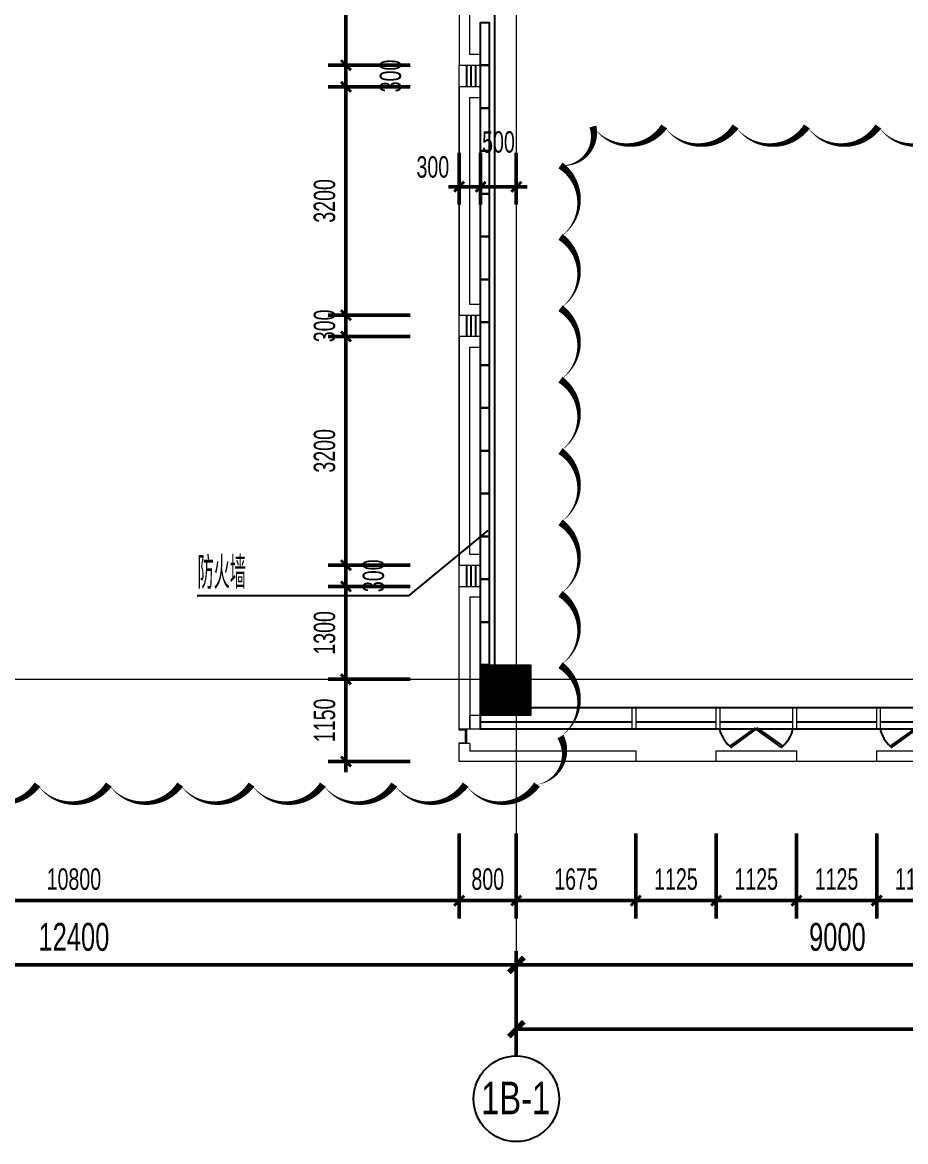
# Model space of a CAD drawing. Header units: millimetres. Extents: x 285006 to 3037698, y -2820855 to 192241.
# Drawn here: x 1048075 to 1060453, y 26091 to 41767 of the extents above; entities that cross this region are included whole.
import ezdxf
from ezdxf.enums import TextEntityAlignment as Align
from ezdxf.xclip import XClip

# ---------------------------------------------------------------- set-up
doc = ezdxf.new("R2010")
doc.units = ezdxf.units.MM
doc.header["$XCLIPFRAME"] = 2
doc.header["$PDMODE"] = 35
doc.header["$PDSIZE"] = -0.1
doc.linetypes.add('ACAD_ISO02W100', pattern=[15, 12, -3])
doc.linetypes.add('GRID-1B-4~RF$0$DOTE', pattern=[2.42, 2, -0.2, 0.02, -0.2])
for name, color, linetype, lineweight in [('$$$$ALC轻质隔墙', 1, 'Continuous', 25), ('A-WALL-TEMP', 2, 'ACAD_ISO02W100', 50), ('DIM-1B-6F$0$A-ANNO-DIMS', 73, 'Continuous', 18), ('EXWALL-1B-6F$0$A-FLOR-UNDR', 11, 'Continuous', 18), ('EXWALL-1B-6F$0$A-SECT-MOLD1', 1, 'Continuous', 15), ('EXWALL-1B-6F$0$A-WALL-GLAZ', 142, 'Continuous', 18), ('EXWALL-1B-6F$0$A-WALL-STON', 31, 'Continuous', 18), ('GRID-1B-4~RF$0$A-ANNO-GRID', 10, 'GRID-1B-4~RF$0$DOTE', 18), ('GRID-1B-4~RF$0$A-ANNO-GRID-DIMS', 117, 'Continuous', 18), ('GRID-1B-4~RF$0$A-ANNO-SYMB', 4, 'Continuous', 25), ('GRID-1B-4~RF$0$A-ANNO-TEXT', 7, 'Continuous', 25), ('GRID-1B-4~RF$0$A-SHET-TEXT', 7, 'Continuous', 25), ('IDEN-1AB-6F$0$A-ANNO-TEXT', 7, 'Continuous', 25), ('IDEN-1AB-6F$0$A-COND-IDEN-TEXT', 11, 'Continuous', 18)]:
    doc.layers.add(name, color=color, linetype=linetype, lineweight=lineweight)
for name, color, linetype in [('20230731变更修改', 41, 'Continuous'), ('COL-1A1B-4~12$0$S-PUB-COL', 6, 'Continuous'), ('COL-1A1B-4~12$0$S-PUB-COLHATCH', 8, 'Continuous'), ('EXWALL-1B-6F$0$A-DOOR', 142, 'Continuous')]:
    doc.layers.add(name, color=color, linetype=linetype)
doc.styles.add('DIM-1B-6F$0$HYGB2014', font='hygbsz.shx', dxfattribs={"width": 0.7, "bigfont": 'hygbhz.shx'})
doc.styles.add('GRID-1B-4~RF$0$HYGB2014', font='hygbsz.shx', dxfattribs={"width": 0.7, "bigfont": 'hygbhz.shx'})
doc.styles.add('GRID-1B-4~RF$0$STANDARD', font='hygbsz.shx', dxfattribs={"width": 0.7, "bigfont": 'hygbhz.shx'})
doc.styles.add('IDEN-1AB-6F$0$HYGB2014', font='hygbsz.shx', dxfattribs={"width": 0.7, "bigfont": 'hygbhz.shx'})
doc.dimstyles.new('DIM-1B-6F$0$DIMN', dxfattribs={"dimtxt": 300, "dimasz": 100, "dimexe": 250, "dimexo": 300, "dimgap": 0, "dimtad": 0, "dimdec": 0, "dimzin": 0, "dimdsep": 46, "dimtxsty": 'DIM-1B-6F$0$HYGB2014', "dimblk": 'DIM-1B-6F$0$_archtick', "dimcen": 0.09, "dimdle": 150, "dimclrt": 7, "dimazin": 0, "dimtfac": 1, "dimtdec": 0, "dimtix": 1, "dimtmove": 2, "dimatfit": 3, "dimfxl": 1, "dimtvp": 1, "dimtolj": 1, "dimtzin": 0, "dimarcsym": 0})
doc.dimstyles.new('GRID-1B-4~RF$0$HYDIMN150', dxfattribs={"dimscale": 1.5, "dimtxt": 300, "dimasz": 1, "dimexe": 250, "dimexo": 300, "dimgap": 0, "dimtad": 0, "dimdec": 0, "dimzin": 0, "dimdsep": 46, "dimtxsty": 'GRID-1B-4~RF$0$HYGB2014', "dimblk": 'GRID-1B-4~RF$0$_archtick', "dimcen": 0.09, "dimclrt": 7, "dimazin": 0, "dimtfac": 1, "dimtdec": 0, "dimtix": 1, "dimtmove": 2, "dimatfit": 3, "dimfxl": 1, "dimtvp": 1, "dimtolj": 1, "dimtzin": 0, "dimarcsym": 0})

# ---------------------------------------------------------------- blocks, each defined once
blk = doc.blocks.new('A$C008C76B7')
at = {"layer": '$$$$ALC轻质隔墙', "color": 1}
for points in [[(-9300, -11899), (-9300, -11299), (-9180, -11299), (-9180, -11899), (-9300, -11899)], [(-9300, -12499), (-9300, -11899), (-9180, -11899), (-9180, -12499), (-9300, -12499)], [(-9300, -13099), (-9300, -12499), (-9180, -12499), (-9180, -13099), (-9300, -13099)], [(-9300, -13699), (-9300, -13099), (-9180, -13099), (-9180, -13699), (-9300, -13699)], [(-9300, -14299), (-9300, -13699), (-9180, -13699), (-9180, -14299), (-9300, -14299)], [(-9300, -14899), (-9300, -14299), (-9180, -14299), (-9180, -14899), (-9300, -14899)], [(-9300, -15499), (-9300, -14899), (-9180, -14899), (-9180, -15499), (-9300, -15499)], [(-9300, -16099), (-9300, -15499), (-9180, -15499), (-9180, -16099), (-9300, -16099)], [(-9300, -16699), (-9300, -16099), (-9180, -16099), (-9180, -16699), (-9300, -16699)], [(-9300, -17299), (-9300, -16699), (-9180, -16699), (-9180, -17299), (-9300, -17299)], [(-9300, -17899), (-9300, -17299), (-9180, -17299), (-9180, -17899), (-9300, -17899)], [(-9300, -18499), (-9300, -17899), (-9180, -17899), (-9180, -18499), (-9300, -18499)], [(-9300, -19099), (-9300, -18499), (-9180, -18499), (-9180, -19099), (-9300, -19099)], [(-9300, -19699), (-9300, -19099), (-9180, -19099), (-9180, -19699), (-9300, -19699)], [(-9300, -20299), (-9300, -19699), (-9180, -19699), (-9180, -20299), (-9300, -20299)]]:
    blk.add_lwpolyline(points, dxfattribs=at)
blk = doc.blocks.new('IDEN-1AB-6F')
at = {"layer": 'IDEN-1AB-6F$0$A-COND-IDEN-TEXT', "lineweight": -3}
blk.add_lwpolyline([(98329661, 18748895), (98332632, 18748895), (98333741, 18749805)], dxfattribs=at)
at = {"layer": 'IDEN-1AB-6F$0$A-ANNO-TEXT', "style": 'IDEN-1AB-6F$0$HYGB2014', "width": 0.7}
blk.add_text('防火墙', height=450, dxfattribs=at).set_placement((98329667, 18748990))
blk = doc.blocks.new('DIM-1B-6F$0$_archtick')
at = {"const_width": 0.4}
blk.add_lwpolyline([(-0.7, -0.7), (0.7, 0.7)], dxfattribs=at)
blk = doc.blocks.new('*D710')
at = {"layer": 'Defpoints', "color": 0, "transparency": 16777216}
for p in [(-54800, -1858), (-54000, -1858), (-54000, -3100)]:
    blk.add_point(p, dxfattribs=at)
at = {"layer": 'DIM-1B-6F$0$A-ANNO-DIMS', "color": 0, "lineweight": -2, "transparency": 16777216}
for p, q in [((-54800, -2158), (-54800, -3350)), ((-54000, -2158), (-54000, -3350)), ((-54950, -3100), (-53850, -3100))]:
    blk.add_line(p, q, dxfattribs=at)
at = {"layer": 'DIM-1B-6F$0$A-ANNO-DIMS', "color": 0, "lineweight": -2, "transparency": 16777216, "xscale": 100, "yscale": 100, "zscale": 100, "rotation": 180}
blk.add_blockref('DIM-1B-6F$0$_archtick', (-54800, -3100), dxfattribs=at)
at = {"layer": 'DIM-1B-6F$0$A-ANNO-DIMS', "color": 0, "lineweight": -2, "transparency": 16777216, "xscale": 100, "yscale": 100, "zscale": 100}
blk.add_blockref('DIM-1B-6F$0$_archtick', (-54000, -3100), dxfattribs=at)
at = {"layer": 'DIM-1B-6F$0$A-ANNO-DIMS', "color": 7, "transparency": 16777216, "insert": (-54400, -2800), "char_height": 300, "attachment_point": 5, "style": 'DIM-1B-6F$0$HYGB2014'}
blk.add_mtext('\\A1;800', dxfattribs=at)
blk = doc.blocks.new('*D711')
at = {"layer": 'Defpoints', "color": 0, "transparency": 16777216}
for p in [(-54000, -1858), (-52325, -1858), (-52325, -3100)]:
    blk.add_point(p, dxfattribs=at)
at = {"layer": 'DIM-1B-6F$0$A-ANNO-DIMS', "color": 0, "lineweight": -2, "transparency": 16777216}
for p, q in [((-54000, -2158), (-54000, -3350)), ((-52325, -2158), (-52325, -3350)), ((-54150, -3100), (-52175, -3100))]:
    blk.add_line(p, q, dxfattribs=at)
at = {"layer": 'DIM-1B-6F$0$A-ANNO-DIMS', "color": 0, "lineweight": -2, "transparency": 16777216, "xscale": 100, "yscale": 100, "zscale": 100, "rotation": 180}
blk.add_blockref('DIM-1B-6F$0$_archtick', (-54000, -3100), dxfattribs=at)
at = {"layer": 'DIM-1B-6F$0$A-ANNO-DIMS', "color": 0, "lineweight": -2, "transparency": 16777216, "xscale": 100, "yscale": 100, "zscale": 100}
blk.add_blockref('DIM-1B-6F$0$_archtick', (-52325, -3100), dxfattribs=at)
at = {"layer": 'DIM-1B-6F$0$A-ANNO-DIMS', "color": 7, "transparency": 16777216, "insert": (-53163, -2800), "char_height": 300, "attachment_point": 5, "style": 'DIM-1B-6F$0$HYGB2014'}
blk.add_mtext('\\A1;1675', dxfattribs=at)
blk = doc.blocks.new('*D712')
at = {"layer": 'Defpoints', "color": 0, "transparency": 16777216}
for p in [(-52325, -1858), (-51200, -1858), (-51200, -3100)]:
    blk.add_point(p, dxfattribs=at)
at = {"layer": 'DIM-1B-6F$0$A-ANNO-DIMS', "color": 0, "lineweight": -2, "transparency": 16777216}
for p, q in [((-52325, -2158), (-52325, -3350)), ((-51200, -2158), (-51200, -3350)), ((-52475, -3100), (-51050, -3100))]:
    blk.add_line(p, q, dxfattribs=at)
at = {"layer": 'DIM-1B-6F$0$A-ANNO-DIMS', "color": 0, "lineweight": -2, "transparency": 16777216, "xscale": 100, "yscale": 100, "zscale": 100, "rotation": 180}
blk.add_blockref('DIM-1B-6F$0$_archtick', (-52325, -3100), dxfattribs=at)
at = {"layer": 'DIM-1B-6F$0$A-ANNO-DIMS', "color": 0, "lineweight": -2, "transparency": 16777216, "xscale": 100, "yscale": 100, "zscale": 100}
blk.add_blockref('DIM-1B-6F$0$_archtick', (-51200, -3100), dxfattribs=at)
at = {"layer": 'DIM-1B-6F$0$A-ANNO-DIMS', "color": 7, "transparency": 16777216, "insert": (-51763, -2800), "char_height": 300, "attachment_point": 5, "style": 'DIM-1B-6F$0$HYGB2014'}
blk.add_mtext('\\A1;1125', dxfattribs=at)
blk = doc.blocks.new('*D713')
at = {"layer": 'Defpoints', "color": 0, "transparency": 16777216}
for p in [(-51200, -1858), (-50075, -1858), (-50075, -3100)]:
    blk.add_point(p, dxfattribs=at)
at = {"layer": 'DIM-1B-6F$0$A-ANNO-DIMS', "color": 0, "lineweight": -2, "transparency": 16777216}
for p, q in [((-51200, -2158), (-51200, -3350)), ((-50075, -2158), (-50075, -3350)), ((-51350, -3100), (-49925, -3100))]:
    blk.add_line(p, q, dxfattribs=at)
at = {"layer": 'DIM-1B-6F$0$A-ANNO-DIMS', "color": 0, "lineweight": -2, "transparency": 16777216, "xscale": 100, "yscale": 100, "zscale": 100, "rotation": 180}
blk.add_blockref('DIM-1B-6F$0$_archtick', (-51200, -3100), dxfattribs=at)
at = {"layer": 'DIM-1B-6F$0$A-ANNO-DIMS', "color": 0, "lineweight": -2, "transparency": 16777216, "xscale": 100, "yscale": 100, "zscale": 100}
blk.add_blockref('DIM-1B-6F$0$_archtick', (-50075, -3100), dxfattribs=at)
at = {"layer": 'DIM-1B-6F$0$A-ANNO-DIMS', "color": 7, "transparency": 16777216, "insert": (-50638, -2800), "char_height": 300, "attachment_point": 5, "style": 'DIM-1B-6F$0$HYGB2014'}
blk.add_mtext('\\A1;1125', dxfattribs=at)
blk = doc.blocks.new('*D714')
at = {"layer": 'Defpoints', "color": 0, "transparency": 16777216}
for p in [(-50075, -1858), (-48950, -1858), (-48950, -3100)]:
    blk.add_point(p, dxfattribs=at)
at = {"layer": 'DIM-1B-6F$0$A-ANNO-DIMS', "color": 0, "lineweight": -2, "transparency": 16777216}
for p, q in [((-50075, -2158), (-50075, -3350)), ((-48950, -2158), (-48950, -3350)), ((-50225, -3100), (-48800, -3100))]:
    blk.add_line(p, q, dxfattribs=at)
at = {"layer": 'DIM-1B-6F$0$A-ANNO-DIMS', "color": 0, "lineweight": -2, "transparency": 16777216, "xscale": 100, "yscale": 100, "zscale": 100, "rotation": 180}
blk.add_blockref('DIM-1B-6F$0$_archtick', (-50075, -3100), dxfattribs=at)
at = {"layer": 'DIM-1B-6F$0$A-ANNO-DIMS', "color": 0, "lineweight": -2, "transparency": 16777216, "xscale": 100, "yscale": 100, "zscale": 100}
blk.add_blockref('DIM-1B-6F$0$_archtick', (-48950, -3100), dxfattribs=at)
at = {"layer": 'DIM-1B-6F$0$A-ANNO-DIMS', "color": 7, "transparency": 16777216, "insert": (-49513, -2800), "char_height": 300, "attachment_point": 5, "style": 'DIM-1B-6F$0$HYGB2014'}
blk.add_mtext('\\A1;1125', dxfattribs=at)
blk = doc.blocks.new('*D715')
at = {"layer": 'Defpoints', "color": 0, "transparency": 16777216}
for p in [(-48950, -1858), (-47825, -1858), (-47825, -3100)]:
    blk.add_point(p, dxfattribs=at)
at = {"layer": 'DIM-1B-6F$0$A-ANNO-DIMS', "color": 0, "lineweight": -2, "transparency": 16777216}
for p, q in [((-48950, -2158), (-48950, -3350)), ((-47825, -2158), (-47825, -3350)), ((-49100, -3100), (-47675, -3100))]:
    blk.add_line(p, q, dxfattribs=at)
at = {"layer": 'DIM-1B-6F$0$A-ANNO-DIMS', "color": 0, "lineweight": -2, "transparency": 16777216, "xscale": 100, "yscale": 100, "zscale": 100, "rotation": 180}
blk.add_blockref('DIM-1B-6F$0$_archtick', (-48950, -3100), dxfattribs=at)
at = {"layer": 'DIM-1B-6F$0$A-ANNO-DIMS', "color": 0, "lineweight": -2, "transparency": 16777216, "xscale": 100, "yscale": 100, "zscale": 100}
blk.add_blockref('DIM-1B-6F$0$_archtick', (-47825, -3100), dxfattribs=at)
at = {"layer": 'DIM-1B-6F$0$A-ANNO-DIMS', "color": 7, "transparency": 16777216, "insert": (-48388, -2800), "char_height": 300, "attachment_point": 5, "style": 'DIM-1B-6F$0$HYGB2014'}
blk.add_mtext('\\A1;1125', dxfattribs=at)
blk = doc.blocks.new('*D757')
at = {"layer": 'Defpoints', "color": 0, "transparency": 16777216}
for p in [(-65600, -1858), (-54800, -1858), (-65600, -3100)]:
    blk.add_point(p, dxfattribs=at)
at = {"layer": 'DIM-1B-6F$0$A-ANNO-DIMS', "color": 0, "lineweight": -2, "transparency": 16777216}
for p, q in [((-65600, -2158), (-65600, -3350)), ((-54800, -2158), (-54800, -3350)), ((-54650, -3100), (-65750, -3100))]:
    blk.add_line(p, q, dxfattribs=at)
at = {"layer": 'DIM-1B-6F$0$A-ANNO-DIMS', "color": 0, "lineweight": -2, "transparency": 16777216, "xscale": 100, "yscale": 100, "zscale": 100, "rotation": 180}
blk.add_blockref('DIM-1B-6F$0$_archtick', (-65600, -3100), dxfattribs=at)
at = {"layer": 'DIM-1B-6F$0$A-ANNO-DIMS', "color": 0, "lineweight": -2, "transparency": 16777216, "xscale": 100, "yscale": 100, "zscale": 100}
blk.add_blockref('DIM-1B-6F$0$_archtick', (-54800, -3100), dxfattribs=at)
at = {"layer": 'DIM-1B-6F$0$A-ANNO-DIMS', "color": 7, "transparency": 16777216, "insert": (-60200, -2800), "char_height": 300, "attachment_point": 5, "style": 'DIM-1B-6F$0$HYGB2014'}
blk.add_mtext('\\A1;10800', dxfattribs=at)
blk = doc.blocks.new('*D801')
at = {"layer": 'Defpoints', "color": 0, "transparency": 16777216}
for p in [(-56387, 0), (-55187, 0), (-55187, -1150)]:
    blk.add_point(p, dxfattribs=at)
at = {"layer": 'DIM-1B-6F$0$A-ANNO-DIMS', "color": 0, "lineweight": -2, "transparency": 16777216}
for p, q in [((-56387, -1300), (-56387, 150)), ((-55487, 0), (-56637, 0)), ((-55487, -1150), (-56637, -1150))]:
    blk.add_line(p, q, dxfattribs=at)
at = {"layer": 'DIM-1B-6F$0$A-ANNO-DIMS', "color": 0, "lineweight": -2, "transparency": 16777216, "xscale": 100, "yscale": 100, "zscale": 100}
for p, rotation in [((-56387, 0), 90), ((-56387, -1150), 270)]:
    blk.add_blockref('DIM-1B-6F$0$_archtick', p, dxfattribs=dict(at, rotation=rotation))
at = {"layer": 'DIM-1B-6F$0$A-ANNO-DIMS', "color": 7, "transparency": 16777216, "insert": (-56687, -575), "char_height": 300, "attachment_point": 5, "rotation": 90, "style": 'DIM-1B-6F$0$HYGB2014'}
blk.add_mtext('\\A1;1150', dxfattribs=at)
blk = doc.blocks.new('*D802')
at = {"layer": 'Defpoints', "color": 0, "transparency": 16777216}
for p in [(-56387, 1300), (-55187, 1300), (-55187, 0)]:
    blk.add_point(p, dxfattribs=at)
at = {"layer": 'DIM-1B-6F$0$A-ANNO-DIMS', "color": 0, "lineweight": -2, "transparency": 16777216}
for p, q in [((-56387, -150), (-56387, 1450)), ((-55487, 1300), (-56637, 1300)), ((-55487, 0), (-56637, 0))]:
    blk.add_line(p, q, dxfattribs=at)
at = {"layer": 'DIM-1B-6F$0$A-ANNO-DIMS', "color": 0, "lineweight": -2, "transparency": 16777216, "xscale": 100, "yscale": 100, "zscale": 100}
for p, rotation in [((-56387, 1300), 90), ((-56387, 0), 270)]:
    blk.add_blockref('DIM-1B-6F$0$_archtick', p, dxfattribs=dict(at, rotation=rotation))
at = {"layer": 'DIM-1B-6F$0$A-ANNO-DIMS', "color": 7, "transparency": 16777216, "insert": (-56687, 650), "char_height": 300, "attachment_point": 5, "rotation": 90, "style": 'DIM-1B-6F$0$HYGB2014'}
blk.add_mtext('\\A1;1300', dxfattribs=at)
blk = doc.blocks.new('*D803')
at = {"layer": 'Defpoints', "color": 0, "transparency": 16777216}
for p in [(-56387, 1600), (-55187, 1600), (-55187, 1300)]:
    blk.add_point(p, dxfattribs=at)
at = {"layer": 'DIM-1B-6F$0$A-ANNO-DIMS', "color": 0, "lineweight": -2, "transparency": 16777216}
for p, q in [((-56387, 1150), (-56387, 1750)), ((-55487, 1600), (-56637, 1600)), ((-55487, 1300), (-56637, 1300))]:
    blk.add_line(p, q, dxfattribs=at)
at = {"layer": 'DIM-1B-6F$0$A-ANNO-DIMS', "color": 0, "lineweight": -2, "transparency": 16777216, "xscale": 100, "yscale": 100, "zscale": 100}
for p, rotation in [((-56387, 1600), 90), ((-56387, 1300), 270)]:
    blk.add_blockref('DIM-1B-6F$0$_archtick', p, dxfattribs=dict(at, rotation=rotation))
at = {"layer": 'DIM-1B-6F$0$A-ANNO-DIMS', "color": 7, "transparency": 16777216, "insert": (-56002, 1450), "char_height": 300, "attachment_point": 5, "rotation": 90, "style": 'DIM-1B-6F$0$HYGB2014'}
blk.add_mtext('\\A1;300', dxfattribs=at)
blk = doc.blocks.new('*D804')
at = {"layer": 'Defpoints', "color": 0, "transparency": 16777216}
for p in [(-56387, 4800), (-55187, 4800), (-55187, 1600)]:
    blk.add_point(p, dxfattribs=at)
at = {"layer": 'DIM-1B-6F$0$A-ANNO-DIMS', "color": 0, "lineweight": -2, "transparency": 16777216}
for p, q in [((-56387, 1450), (-56387, 4950)), ((-55487, 4800), (-56637, 4800)), ((-55487, 1600), (-56637, 1600))]:
    blk.add_line(p, q, dxfattribs=at)
at = {"layer": 'DIM-1B-6F$0$A-ANNO-DIMS', "color": 0, "lineweight": -2, "transparency": 16777216, "xscale": 100, "yscale": 100, "zscale": 100}
for p, rotation in [((-56387, 4800), 90), ((-56387, 1600), 270)]:
    blk.add_blockref('DIM-1B-6F$0$_archtick', p, dxfattribs=dict(at, rotation=rotation))
at = {"layer": 'DIM-1B-6F$0$A-ANNO-DIMS', "color": 7, "transparency": 16777216, "insert": (-56687, 3200), "char_height": 300, "attachment_point": 5, "rotation": 90, "style": 'DIM-1B-6F$0$HYGB2014'}
blk.add_mtext('\\A1;3200', dxfattribs=at)
blk = doc.blocks.new('*D805')
at = {"layer": 'Defpoints', "color": 0, "transparency": 16777216}
for p in [(-56387, 5100), (-55187, 5100), (-55187, 4800)]:
    blk.add_point(p, dxfattribs=at)
at = {"layer": 'DIM-1B-6F$0$A-ANNO-DIMS', "color": 0, "lineweight": -2, "transparency": 16777216}
for p, q in [((-56387, 5100), (-56387, 5200)), ((-55487, 5100), (-56637, 5100)), ((-56387, 4800), (-56387, 5100)), ((-55487, 4800), (-56637, 4800)), ((-56387, 4800), (-56387, 4700))]:
    blk.add_line(p, q, dxfattribs=at)
at = {"layer": 'DIM-1B-6F$0$A-ANNO-DIMS', "color": 0, "lineweight": -2, "transparency": 16777216, "xscale": 100, "yscale": 100, "zscale": 100}
for p, rotation in [((-56387, 5100), 270), ((-56387, 4800), 90)]:
    blk.add_blockref('DIM-1B-6F$0$_archtick', p, dxfattribs=dict(at, rotation=rotation))
at = {"layer": 'DIM-1B-6F$0$A-ANNO-DIMS', "color": 7, "transparency": 16777216, "insert": (-56687, 4950), "char_height": 300, "attachment_point": 5, "rotation": 90, "style": 'DIM-1B-6F$0$HYGB2014'}
blk.add_mtext('\\A1;300', dxfattribs=at)
blk = doc.blocks.new('*D806')
at = {"layer": 'Defpoints', "color": 0, "transparency": 16777216}
for p in [(-56387, 8300), (-55187, 8300), (-55187, 5100)]:
    blk.add_point(p, dxfattribs=at)
at = {"layer": 'DIM-1B-6F$0$A-ANNO-DIMS', "color": 0, "lineweight": -2, "transparency": 16777216}
for p, q in [((-56387, 4950), (-56387, 8450)), ((-55487, 8300), (-56637, 8300)), ((-55487, 5100), (-56637, 5100))]:
    blk.add_line(p, q, dxfattribs=at)
at = {"layer": 'DIM-1B-6F$0$A-ANNO-DIMS', "color": 0, "lineweight": -2, "transparency": 16777216, "xscale": 100, "yscale": 100, "zscale": 100}
for p, rotation in [((-56387, 8300), 90), ((-56387, 5100), 270)]:
    blk.add_blockref('DIM-1B-6F$0$_archtick', p, dxfattribs=dict(at, rotation=rotation))
at = {"layer": 'DIM-1B-6F$0$A-ANNO-DIMS', "color": 7, "transparency": 16777216, "insert": (-56687, 6700), "char_height": 300, "attachment_point": 5, "rotation": 90, "style": 'DIM-1B-6F$0$HYGB2014'}
blk.add_mtext('\\A1;3200', dxfattribs=at)
blk = doc.blocks.new('*D807')
at = {"layer": 'Defpoints', "color": 0, "transparency": 16777216}
for p in [(-56387, 8600), (-55187, 8600), (-55187, 8300)]:
    blk.add_point(p, dxfattribs=at)
at = {"layer": 'DIM-1B-6F$0$A-ANNO-DIMS', "color": 0, "lineweight": -2, "transparency": 16777216}
for p, q in [((-56387, 8150), (-56387, 8750)), ((-55487, 8600), (-56637, 8600)), ((-55487, 8300), (-56637, 8300))]:
    blk.add_line(p, q, dxfattribs=at)
at = {"layer": 'DIM-1B-6F$0$A-ANNO-DIMS', "color": 0, "lineweight": -2, "transparency": 16777216, "xscale": 100, "yscale": 100, "zscale": 100}
for p, rotation in [((-56387, 8600), 90), ((-56387, 8300), 270)]:
    blk.add_blockref('DIM-1B-6F$0$_archtick', p, dxfattribs=dict(at, rotation=rotation))
at = {"layer": 'DIM-1B-6F$0$A-ANNO-DIMS', "color": 7, "transparency": 16777216, "insert": (-55762, 8450), "char_height": 300, "attachment_point": 5, "rotation": 90, "style": 'DIM-1B-6F$0$HYGB2014'}
blk.add_mtext('\\A1;300', dxfattribs=at)
blk = doc.blocks.new('*D808')
at = {"layer": 'Defpoints', "color": 0, "transparency": 16777216}
for p in [(-56387, 11800), (-55187, 11800), (-55187, 8600)]:
    blk.add_point(p, dxfattribs=at)
at = {"layer": 'DIM-1B-6F$0$A-ANNO-DIMS', "color": 0, "lineweight": -2, "transparency": 16777216}
for p, q in [((-56387, 8450), (-56387, 11950)), ((-55487, 11800), (-56637, 11800)), ((-55487, 8600), (-56637, 8600))]:
    blk.add_line(p, q, dxfattribs=at)
at = {"layer": 'DIM-1B-6F$0$A-ANNO-DIMS', "color": 0, "lineweight": -2, "transparency": 16777216, "xscale": 100, "yscale": 100, "zscale": 100}
for p, rotation in [((-56387, 11800), 90), ((-56387, 8600), 270)]:
    blk.add_blockref('DIM-1B-6F$0$_archtick', p, dxfattribs=dict(at, rotation=rotation))
at = {"layer": 'DIM-1B-6F$0$A-ANNO-DIMS', "color": 7, "transparency": 16777216, "insert": (-56687, 10200), "char_height": 300, "attachment_point": 5, "rotation": 90, "style": 'DIM-1B-6F$0$HYGB2014'}
blk.add_mtext('\\A1;3200', dxfattribs=at)
blk = doc.blocks.new('*D824')
at = {"layer": 'Defpoints', "color": 0, "transparency": 16777216}
for p in [(-54500, 7674), (-54000, 7674), (-54500, 6899)]:
    blk.add_point(p, dxfattribs=at)
at = {"layer": 'DIM-1B-6F$0$A-ANNO-DIMS', "color": 0, "lineweight": -2, "transparency": 16777216}
for p, q in [((-54500, 7374), (-54500, 6649)), ((-54000, 7374), (-54000, 6649)), ((-53850, 6899), (-54650, 6899))]:
    blk.add_line(p, q, dxfattribs=at)
at = {"layer": 'DIM-1B-6F$0$A-ANNO-DIMS', "color": 0, "lineweight": -2, "transparency": 16777216, "xscale": 100, "yscale": 100, "zscale": 100, "rotation": 180}
blk.add_blockref('DIM-1B-6F$0$_archtick', (-54500, 6899), dxfattribs=at)
at = {"layer": 'DIM-1B-6F$0$A-ANNO-DIMS', "color": 0, "lineweight": -2, "transparency": 16777216, "xscale": 100, "yscale": 100, "zscale": 100}
blk.add_blockref('DIM-1B-6F$0$_archtick', (-54000, 6899), dxfattribs=at)
at = {"layer": 'DIM-1B-6F$0$A-ANNO-DIMS', "color": 7, "transparency": 16777216, "insert": (-54250, 7524), "char_height": 300, "attachment_point": 5, "style": 'DIM-1B-6F$0$HYGB2014'}
blk.add_mtext('\\A1;500', dxfattribs=at)
blk = doc.blocks.new('*D825')
at = {"layer": 'Defpoints', "color": 0, "transparency": 16777216}
for p in [(-54800, 7674), (-54500, 7674), (-54800, 6899)]:
    blk.add_point(p, dxfattribs=at)
at = {"layer": 'DIM-1B-6F$0$A-ANNO-DIMS', "color": 0, "lineweight": -2, "transparency": 16777216}
for p, q in [((-54800, 7374), (-54800, 6649)), ((-54500, 7374), (-54500, 6649)), ((-54350, 6899), (-54950, 6899))]:
    blk.add_line(p, q, dxfattribs=at)
at = {"layer": 'DIM-1B-6F$0$A-ANNO-DIMS', "color": 0, "lineweight": -2, "transparency": 16777216, "xscale": 100, "yscale": 100, "zscale": 100, "rotation": 180}
blk.add_blockref('DIM-1B-6F$0$_archtick', (-54800, 6899), dxfattribs=at)
at = {"layer": 'DIM-1B-6F$0$A-ANNO-DIMS', "color": 0, "lineweight": -2, "transparency": 16777216, "xscale": 100, "yscale": 100, "zscale": 100}
blk.add_blockref('DIM-1B-6F$0$_archtick', (-54500, 6899), dxfattribs=at)
at = {"layer": 'DIM-1B-6F$0$A-ANNO-DIMS', "color": 7, "transparency": 16777216, "insert": (-55170, 7174), "char_height": 300, "attachment_point": 5, "style": 'DIM-1B-6F$0$HYGB2014'}
blk.add_mtext('\\A1;300', dxfattribs=at)
blk = doc.blocks.new('结构留洞-1#AB-6F')
at = {"layer": 'Defpoints'}
for points in [[(65900, 200), (66100, 200), (66100, 20200), (65900, 20200), (65900, 20900), (66600, 20900), (66600, 20800), (74800, 20800), (74800, 20900), (87300, 20900), (87300, 20800), (91100, 20800), (91100, 20900), (103000, 20900)], [(102753, -500), (102050, -500), (102050, -400), (93750, -400), (93750, -500), (93050, -500), (93050, -400), (84750, -400), (84750, -500), (84050, -500), (84050, -400), (75750, -400), (75750, -500), (75050, -500), (75050, -400), (66600, -400), (66600, -500), (65900, -500), (65900, 200)]]:
    blk.add_lwpolyline(points, dxfattribs=at)
blk = doc.blocks.new('EXWALL-1B-6F$0$幕墙-1125陶板单元')
blk.add_lwpolyline([(-562.5, 150), (562.5, 150), (562.5, 0), (-562.5, 0)], close=True)
blk = doc.blocks.new('EXWALL-1B-6F$0$ef')
at = {"layer": 'EXWALL-1B-6F$0$A-WALL-GLAZ', "lineweight": -3}
for points in [[(98270726, 18746787), (98270744, 18746769), (98271098, 18747022), (98271079, 18747040)], [(98271469, 18746787), (98271451, 18746769), (98271098, 18747022), (98271116, 18747040)]]:
    blk.add_lwpolyline(points, close=True, dxfattribs=at)
for centre, start, end in [((98271019, 18747123), 193.0402, 228.8588), ((98271176, 18747123), 311.1412, 346.9598)]:
    blk.add_arc(centre, 446, start, end, dxfattribs=at)
blk = doc.blocks.new('EXWALL-1B-6F')
at = {"layer": 'EXWALL-1B-6F$0$A-DOOR'}
for p, q in [((98333435, 18756322), (98333435, 18756022)), ((98333502, 18756022), (98333502, 18756322)), ((98333568, 18756022), (98333568, 18756322)), ((98333635, 18756022), (98333635, 18756322)), ((98333435, 18752822), (98333435, 18752522)), ((98333502, 18752522), (98333502, 18752822)), ((98333568, 18752522), (98333568, 18752822)), ((98333635, 18752522), (98333635, 18752822)), ((98333435, 18749322), (98333435, 18749022)), ((98333502, 18749022), (98333502, 18749322)), ((98333568, 18749022), (98333568, 18749322)), ((98333635, 18749022), (98333635, 18749322))]:
    blk.add_line(p, q, dxfattribs=at)
at = {"layer": 'EXWALL-1B-6F$0$A-FLOR-UNDR'}
for points in [[(98333335, 18747022), (98333335, 18756322)], [(98352685, 18746572), (98333335, 18746572), (98333335, 18746822)]]:
    blk.add_lwpolyline(points, dxfattribs=at)
at = {"layer": 'EXWALL-1B-6F$0$A-SECT-MOLD1'}
blk.add_lwpolyline([(98333335, 18746832), (98333425, 18746832), (98333425, 18747012), (98333335, 18747012), (98333335, 18747022), (98333435, 18747022), (98333435, 18746822), (98333335, 18746822)], close=True, dxfattribs=at)
at = {"layer": 'EXWALL-1B-6F$0$A-WALL-GLAZ', "lineweight": -3}
for p, q in [((98333635, 18747022), (98333635, 18747222)), ((98335760, 18747122), (98333635, 18747122)), ((98352685, 18747022), (98333635, 18747022)), ((98336935, 18747122), (98335810, 18747122)), ((98338010, 18747122), (98336985, 18747122)), ((98339185, 18747122), (98338060, 18747122)), ((98340260, 18747122), (98339235, 18747122))]:
    blk.add_line(p, q, dxfattribs=at)
at = {"layer": 'EXWALL-1B-6F$0$A-WALL-GLAZ'}
blk.add_line((98334335, 18747322), (98342773, 18747322), dxfattribs=at)
for points in [[(98333485, 18747222), (98333635, 18747222), (98333635, 18747022), (98333485, 18747022)], [(98335760, 18747322), (98335810, 18747322), (98335810, 18747022), (98335760, 18747022)], [(98336935, 18747322), (98336985, 18747322), (98336985, 18747022), (98336935, 18747022)], [(98338010, 18747322), (98338060, 18747322), (98338060, 18747022), (98338010, 18747022)], [(98339185, 18747322), (98339235, 18747322), (98339235, 18747022), (98339185, 18747022)]]:
    blk.add_lwpolyline(points, close=True, dxfattribs=at)
at = {"layer": 'EXWALL-1B-6F$0$A-WALL-STON'}
for p, q in [((98333335, 18749022), (98333635, 18749022)), ((98333335, 18747022), (98333335, 18749022)), ((98333635, 18749022), (98333635, 18748872)), ((98333635, 18748872), (98333485, 18748872)), ((98333485, 18748872), (98333485, 18747022)), ((98333485, 18747022), (98333335, 18747022)), ((98333335, 18746572), (98333335, 18746822)), ((98333485, 18746822), (98333335, 18746822)), ((98333485, 18746822), (98333485, 18746722)), ((98333485, 18746722), (98335810, 18746722)), ((98335810, 18746722), (98335810, 18746572)), ((98335810, 18746572), (98333335, 18746572))]:
    blk.add_line(p, q, dxfattribs=at)
blk.add_lwpolyline([(98333335, 18759522), (98333335, 18756322), (98333635, 18756322), (98333635, 18756472), (98333485, 18756472), (98333485, 18759372), (98333635, 18759372)], dxfattribs=at)
for points in [[(98333635, 18752972), (98333485, 18752972), (98333485, 18755872), (98333635, 18755872), (98333635, 18756022), (98333335, 18756022), (98333335, 18752822), (98333635, 18752822)], [(98333635, 18749472), (98333485, 18749472), (98333485, 18752372), (98333635, 18752372), (98333635, 18752522), (98333335, 18752522), (98333335, 18749322), (98333635, 18749322)]]:
    blk.add_lwpolyline(points, close=True, dxfattribs=at)
for p in [(66400, 0), (68650, 0)]:
    blk.add_blockref('EXWALL-1B-6F$0$ef', p)
for p in [(98337498, 18746572), (98339748, 18746572)]:
    blk.add_blockref('EXWALL-1B-6F$0$幕墙-1125陶板单元', p, dxfattribs=at)
blk = doc.blocks.new('COL-1A1B-4~12')
at = {"layer": 'COL-1A1B-4~12$0$S-PUB-COLHATCH'}
h = blk.add_hatch(dxfattribs=at)
h.set_pattern_fill('ANSI31', color=256)
h.set_pattern_definition([(45, (65718.2297, -16854.52399), (-0.08838834764832, 0.08838834764832), [])])
h.paths.add_polyline_path([(98334335, 18747922), (98333635, 18747922), (98333635, 18747222), (98334335, 18747222)])
at = {"layer": 'COL-1A1B-4~12$0$S-PUB-COL'}
blk.add_lwpolyline([(98333635, 18747922), (98334335, 18747922), (98334335, 18747222), (98333635, 18747222)], close=True, dxfattribs=at)
blk = doc.blocks.new('GRID-1B-4~RF$0$_archtick')
at = {"const_width": 0.5}
blk.add_lwpolyline([(-0.7, -0.7), (0.7, 0.7)], dxfattribs=at)
blk = doc.blocks.new('*D627')
at = {"layer": 'Defpoints', "color": 0, "transparency": 16777216}
for p in [(98321735, 18744363), (98334135, 18744363), (98334135, 18743722)]:
    blk.add_point(p, dxfattribs=at)
at = {"layer": 'GRID-1B-4~RF$0$A-ANNO-GRID-DIMS', "color": 0, "lineweight": -2, "transparency": 16777216}
for p, q in [((98321735, 18743913), (98321735, 18743347)), ((98334135, 18743913), (98334135, 18743347)), ((98321735, 18743722), (98334135, 18743722))]:
    blk.add_line(p, q, dxfattribs=at)
at = {"layer": 'GRID-1B-4~RF$0$A-ANNO-GRID-DIMS', "color": 0, "lineweight": -2, "transparency": 16777216, "xscale": 150, "yscale": 150, "zscale": 150, "rotation": 180}
blk.add_blockref('GRID-1B-4~RF$0$_archtick', (98321735, 18743722), dxfattribs=at)
at = {"layer": 'GRID-1B-4~RF$0$A-ANNO-GRID-DIMS', "color": 0, "lineweight": -2, "transparency": 16777216, "xscale": 150, "yscale": 150, "zscale": 150}
blk.add_blockref('GRID-1B-4~RF$0$_archtick', (98334135, 18743722), dxfattribs=at)
at = {"layer": 'GRID-1B-4~RF$0$A-ANNO-GRID-DIMS', "color": 7, "lineweight": -3, "transparency": 16777216, "insert": (98327935, 18744112), "char_height": 390, "attachment_point": 5, "style": 'GRID-1B-4~RF$0$HYGB2014'}
blk.add_mtext('\\A1;12400', dxfattribs=at)
blk = doc.blocks.new('GRID-1B-4~RF$0$_axiso')
blk.add_circle((0, 0), 0.5)
at = {"layer": 'GRID-1B-4~RF$0$A-SHET-TEXT', "style": 'GRID-1B-4~RF$0$STANDARD', "width": 2.471841}
blk.add_attdef('A', text='', height=0.38, dxfattribs=at).set_placement((-0.41, -0.181), (0.395, -0.181), align=Align.FIT)
blk = doc.blocks.new('*D631')
at = {"layer": 'Defpoints', "color": 0, "transparency": 16777216}
for p in [(98334135, 18744363), (98343135, 18744363), (98343135, 18743722)]:
    blk.add_point(p, dxfattribs=at)
at = {"layer": 'GRID-1B-4~RF$0$A-ANNO-GRID-DIMS', "color": 0, "lineweight": -2, "transparency": 16777216}
for p, q in [((98334135, 18743913), (98334135, 18743347)), ((98343135, 18743913), (98343135, 18743347)), ((98334135, 18743722), (98343135, 18743722))]:
    blk.add_line(p, q, dxfattribs=at)
at = {"layer": 'GRID-1B-4~RF$0$A-ANNO-GRID-DIMS', "color": 0, "lineweight": -2, "transparency": 16777216, "xscale": 150, "yscale": 150, "zscale": 150, "rotation": 180}
blk.add_blockref('GRID-1B-4~RF$0$_archtick', (98334135, 18743722), dxfattribs=at)
at = {"layer": 'GRID-1B-4~RF$0$A-ANNO-GRID-DIMS', "color": 0, "lineweight": -2, "transparency": 16777216, "xscale": 150, "yscale": 150, "zscale": 150}
blk.add_blockref('GRID-1B-4~RF$0$_archtick', (98343135, 18743722), dxfattribs=at)
at = {"layer": 'GRID-1B-4~RF$0$A-ANNO-GRID-DIMS', "color": 7, "lineweight": -3, "transparency": 16777216, "insert": (98338635, 18744112), "char_height": 390, "attachment_point": 5, "style": 'GRID-1B-4~RF$0$HYGB2014'}
blk.add_mtext('\\A1;9000', dxfattribs=at)
blk = doc.blocks.new('*D647')
at = {"layer": 'Defpoints', "color": 0, "transparency": 16777216}
for p in [(98334135, 18744063), (98388135, 18744063), (98388135, 18742822)]:
    blk.add_point(p, dxfattribs=at)
at = {"layer": 'GRID-1B-4~RF$0$A-ANNO-GRID-DIMS', "color": 0, "lineweight": -2, "transparency": 16777216}
for p, q in [((98334135, 18743613), (98334135, 18742447)), ((98388135, 18743613), (98388135, 18742447)), ((98334135, 18742822), (98388135, 18742822))]:
    blk.add_line(p, q, dxfattribs=at)
at = {"layer": 'GRID-1B-4~RF$0$A-ANNO-GRID-DIMS', "color": 0, "lineweight": -2, "transparency": 16777216, "xscale": 150, "yscale": 150, "zscale": 150, "rotation": 180}
blk.add_blockref('GRID-1B-4~RF$0$_archtick', (98334135, 18742822), dxfattribs=at)
at = {"layer": 'GRID-1B-4~RF$0$A-ANNO-GRID-DIMS', "color": 0, "lineweight": -2, "transparency": 16777216, "xscale": 150, "yscale": 150, "zscale": 150}
blk.add_blockref('GRID-1B-4~RF$0$_archtick', (98388135, 18742822), dxfattribs=at)
at = {"layer": 'GRID-1B-4~RF$0$A-ANNO-GRID-DIMS', "color": 7, "lineweight": -3, "transparency": 16777216, "insert": (98361135, 18743212), "char_height": 390, "attachment_point": 5, "style": 'GRID-1B-4~RF$0$HYGB2014'}
blk.add_mtext('\\A1;54000', dxfattribs=at)
blk = doc.blocks.new('GRID-1B-4~RF')
at = {"layer": 'GRID-1B-4~RF$0$A-ANNO-GRID', "ltscale": 1.5}
for p, q in [((98334135, 18773397.1), (98334135, 18742447.1)), ((98317235, 18747722.1), (98393410, 18747722.1))]:
    blk.add_line(p, q, dxfattribs=at)
at = {"layer": 'GRID-1B-4~RF$0$A-ANNO-SYMB'}
ref = blk.add_blockref('GRID-1B-4~RF$0$_axiso', (98334135, 18741847.1), dxfattribs=dict(at, xscale=1200, yscale=1200))
ref.add_attrib('A', '1B-1', dxfattribs={"layer": 'GRID-1B-4~RF$0$A-ANNO-TEXT', "height": 456, "style": 'GRID-1B-4~RF$0$HYGB2014', "width": 0.654311}).set_placement((98333642.9, 18741630.1), (98334609, 18741630.1), align=Align.FIT)
at = {"layer": 'GRID-1B-4~RF$0$A-ANNO-GRID-DIMS', "color": 117, "lineweight": -3}
for base, p1, p2, picture, middle in [((98334135, 18743722.1), (98321735, 18744362.7), (98334135, 18744362.7), '*D627', (98327935, 18744112.1)), ((98343135, 18743722.1), (98334135, 18744362.7), (98343135, 18744362.7), '*D631', (98338635, 18744112.1)), ((98388135, 18742822.1), (98334135, 18744062.7), (98388135, 18744062.7), '*D647', (98361135, 18743212.1))]:
    dim = blk.add_linear_dim(base=base, p1=p1, p2=p2, dimstyle='GRID-1B-4~RF$0$HYDIMN150', override={"dimtxt": 260, "dimasz": 100}, dxfattribs=at)
    dim.commit()
    dim.dimension.update_dxf_attribs({"geometry": picture, "text_midpoint": middle})
blk = doc.blocks.new('A$C6D7E459B')
at = {"layer": '20230731变更修改'}
blk.add_lwpolyline([(-61710.5, -1473.8, 0, 100, 0.5205671), (-60710.5, -1473.8, 0, 100, 0.5205671), (-59710.5, -1473.8, 0, 100, 0.5205671), (-58710.5, -1473.8, 0, 100, 0.5205671), (-57710.5, -1473.8, 0, 100, 0.5205671), (-56710.5, -1473.8, 0, 100, 0.5205671), (-55710.5, -1473.8, 0, 100, 0.5205671), (-54710.5, -1473.8, 0, 100, 0.5205671), (-53710.5, -1473.8, 0, 100, 0.5205671), (-53381.3, -803, 0, 100, 0.5205671), (-53381.3, 197, 0, 100, 0.5205671), (-53381.3, 1197, 0, 100, 0.5205671), (-53381.3, 2197, 0, 100, 0.5205671), (-53381.3, 3197, 0, 100, 0.5205671), (-53381.3, 4197, 0, 100, 0.5205671), (-53381.3, 5197, 0, 100, 0.5205671), (-53381.3, 6197, 0, 100, 0.5205671), (-53381.3, 7197, 0, 100, 0.5205671), (-52927.3, 7743, 0, 100, 0.5205671), (-51927.3, 7743, 0, 100, 0.5205671), (-50927.3, 7743, 0, 100, 0.5205671), (-49927.3, 7743, 0, 100, 0.5205671), (-48927.3, 7743, 0, 100, 0.5205671), (-47927.3, 7743, 0, 100, 0.5205671)], format="xyseb", dxfattribs=at)
for name, p in [('GRID-1B-4~RF', (-98388135, -18747722.1)), ('EXWALL-1B-6F', (-98388135, -18747722.1)), ('A$C008C76B7', (-45200, 20500))]:
    blk.add_blockref(name, p)
ref = blk.add_blockref('结构留洞-1#AB-6F', (-120400, 0))
XClip(ref).set_block_clipping_path([(52000.000000149, -7800.0001855306), (130675.0000000149, 34249.9998144694)])
ref = blk.add_blockref('COL-1A1B-4~12', (-98388135, -18747722.1))
XClip(ref).set_block_clipping_path([(98319735.0140507817, 18739922.1058121212), (98398410.0140506476, 18781972.1058121212)])
ref = blk.add_blockref('IDEN-1AB-6F', (-98388135, -18747722.1))
XClip(ref).set_block_clipping_path([(98319735.0140507966, 18739922.1058121212), (98398410.0140506625, 18781972.1058121212)])
at = {"layer": 'DIM-1B-6F$0$A-ANNO-DIMS'}
for p1, p2, distance, picture, middle in [((-55186.8, 8600), (-55186.8, 11800), 1200.6, '*D808', (-56687.4, 10200)), ((-55186.8, 5100), (-55186.8, 8300), 1200.6, '*D806', (-56687.4, 6700)), ((-55186.8, 4800), (-55186.8, 5100), 1200.6, '*D805', (-56687.4, 4950)), ((-55186.8, 1600), (-55186.8, 4800), 1200.6, '*D804', (-56687.4, 3200)), ((-55186.8, 0), (-55186.8, 1300), 1200.6, '*D802', (-56687.4, 650)), ((-55186.8, -1150), (-55186.8, 0), 1200.6, '*D801', (-56687.4, -575)), ((-54800, -1858.4), (-65600, -1858.4), 1241.6, '*D757', (-60200, -2800)), ((-54800, -1858.4), (-54000, -1858.4), -1241.6, '*D710', (-54400, -2800)), ((-54000, -1858.4), (-52325, -1858.4), -1241.6, '*D711', (-53162.5, -2800)), ((-52325, -1858.4), (-51200, -1858.4), -1241.6, '*D712', (-51762.5, -2800)), ((-51200, -1858.4), (-50075, -1858.4), -1241.6, '*D713', (-50637.5, -2800)), ((-50075, -1858.4), (-48950, -1858.4), -1241.6, '*D714', (-49512.5, -2800)), ((-48950, -1858.4), (-47825, -1858.4), -1241.6, '*D715', (-48387.5, -2800))]:
    dim = blk.add_aligned_dim(p1=p1, p2=p2, distance=distance, dimstyle='DIM-1B-6F$0$DIMN', dxfattribs=at)
    dim.commit()
    dim.dimension.update_dxf_attribs({"geometry": picture, "text_midpoint": middle})
for base, p1, p2, angle, picture, middle in [((-56387.4, 8600), (-55186.8, 8300), (-55186.8, 8600), 90, '*D807', (-55762.4, 8450)), ((-54500, 6899.2), (-54000, 7674.4), (-54500, 7674.4), 180, '*D824', (-54250, 7524.2)), ((-54800, 6899.2), (-54500, 7674.4), (-54800, 7674.4), 180, '*D825', (-55170, 7174.2)), ((-56387.4, 1600), (-55186.8, 1300), (-55186.8, 1600), 90, '*D803', (-56002.1, 1450))]:
    dim = blk.add_linear_dim(base=base, p1=p1, p2=p2, angle=angle, dimstyle='DIM-1B-6F$0$DIMN', dxfattribs=at)
    dim.commit()
    dim.dimension.update_dxf_attribs({"geometry": picture, "text_midpoint": middle, "dimtype": 129})

msp = doc.modelspace()

# ---------------------------------------------------------------- block references
at = {"layer": 'A-WALL-TEMP'}
msp.add_blockref('A$C6D7E459B', (1108997.1, 32566.3), dxfattribs=at)

doc.saveas('drawing.dxf')
